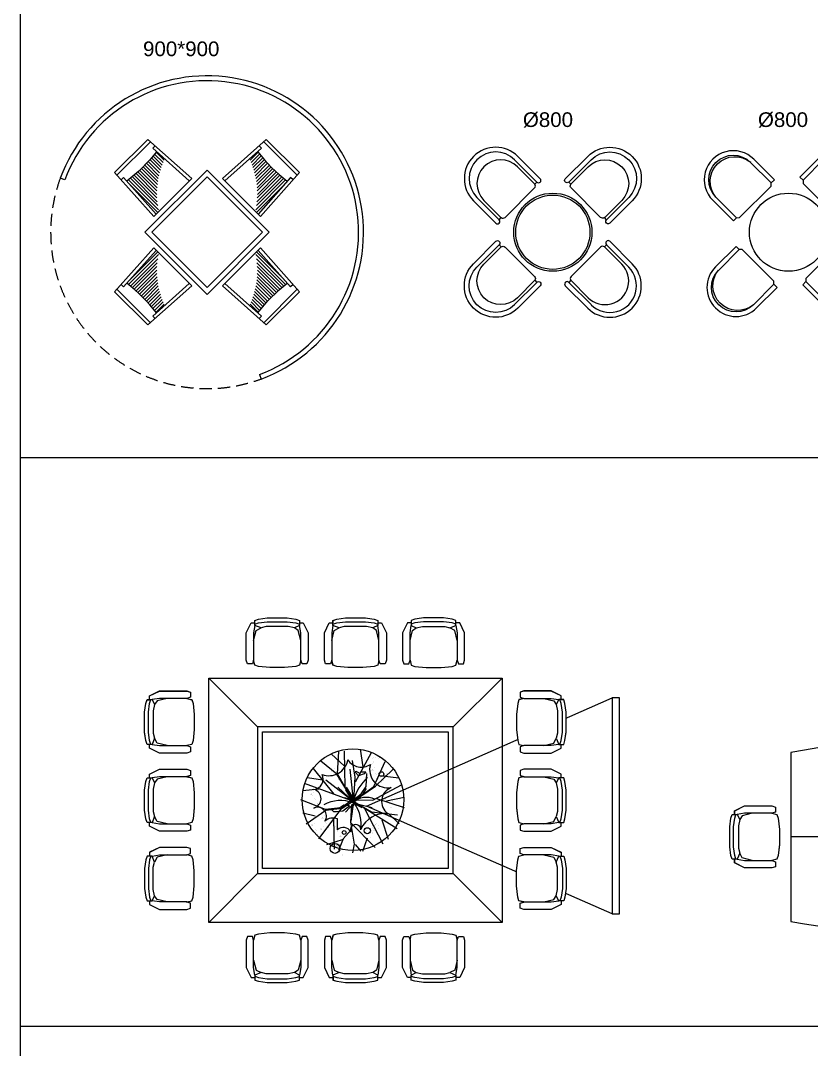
# Model space of a CAD drawing. Header units: millimetres. Extents: x 14385 to 129787, y 107826 to 186798.
# Drawn here: x 18573 to 26663, y 165597 to 176124 of the extents above; entities that cross this region are included whole.
import ezdxf

# ---------------------------------------------------------------- set-up
doc = ezdxf.new("R2010")
doc.units = ezdxf.units.MM
doc.header["$LTSCALE"] = 1000
doc.set_wipeout_variables(frame=1)
doc.linetypes.add('DASHED', pattern=[0.75, 0.5, -0.25])
doc.linetypes.add('HIDDEN2', pattern=[0.1875, 0.125, -0.0625])
for name, color, linetype in [('DS-HIGH-CABINET', 40, 'Continuous'), ('FF-FURN', 51, 'Continuous'), ('FF-PLANTS', 86, 'Continuous'), ('TEXT', 50, 'Continuous')]:
    doc.layers.add(name, color=color, linetype=linetype)
doc.styles.add('ar', font='arial.ttf')

# ---------------------------------------------------------------- blocks, each defined once
blk = doc.blocks.new('YZ-2')
at = {"color": 250}
blk.add_line((155, 189), (-23, 367), dxfattribs=at)
at = {"color": 59}
blk.add_line((-189, -155), (-367, 23), dxfattribs=at)
blk.add_lwpolyline([(-473, 19), (-244, -210, 1), (-210, -175), (-189, -154, 0.365977), (-151, -151), (151, 151, 0.365977), (154, 189), (175, 210, 1), (210, 244), (-19, 473, 1), (-473, 19)], format="xyb")
at = {"color": 53}
for points in [[(175, 210), (-54, 438)], [(-210, -175), (-438, 54)]]:
    blk.add_lwpolyline(points, dxfattribs=at)
blk.add_arc((-246, 246), 272, 45, 225, dxfattribs=at)
at = {"color": 59}
blk.add_arc((-195, 195), 243, 45, 225, dxfattribs=at)
blk = doc.blocks.new('CZ-A2')
blk.add_circle((0, 0), 400)
at = {"color": 55}
blk.add_circle((0, 0), 380, dxfattribs=at)
at = {"linetype": 'Continuous'}
blk.add_blockref('YZ-2', (-338, 303), dxfattribs=at)
at = {"linetype": 'Continuous', "xscale": -1}
blk.add_blockref('YZ-2', (338, 303), dxfattribs=at)
at = {"linetype": 'Continuous', "xscale": -1, "rotation": 180}
blk.add_blockref('YZ-2', (-338, -303), dxfattribs=at)
at = {"linetype": 'Continuous', "rotation": 180}
blk.add_blockref('YZ-2', (338, -303), dxfattribs=at)
blk = doc.blocks.new('做成ACAD TuKuai0295')
at = {"linetype": 'Continuous'}
blk.add_lwpolyline([(-251, 595), (-228, 617), (229, 617), (252, 594), (297, 594), (297, 297, -1), (-297, 297), (-297, 595), (-251, 595)], format="xyb", dxfattribs=at)
at = {"color": 55, "linetype": 'Continuous'}
blk.add_lwpolyline([(-251, 595), (-251, 297, 1), (251, 297), (252, 594)], format="xyb", dxfattribs=at)
at = {"color": 59, "linetype": 'Continuous'}
blk.add_arc((0, 321), 253, 185.4251, 354.5078, dxfattribs=at)
blk = doc.blocks.new('做成ACAD TuKuai0177')
at = {"linetype": 'Continuous'}
blk.add_circle((0, 0), 400, dxfattribs=at)
for p, xscale, rotation in [((-775, 747), -0.9999999999999998, 225), ((747, 775), -1, 134.9999999999999), ((775, -747), -1, 44.99999999999992), ((-747, -775), -1, 315)]:
    blk.add_blockref('做成ACAD TuKuai0295', p, dxfattribs=dict(at, xscale=xscale, rotation=rotation))
blk = doc.blocks.new('做成ACAD TuKuai0082')
at = {"color": 98, "linetype": 'Continuous'}
for p, q in [((126, 436), (93, 662)), ((-114, 448), (-284, 602)), ((-204, 348), (-185, 633)), ((-104, 177), (-113, 640)), ((26, 246), (231, 619)), ((245, 549), (245, 549)), ((259, 562), (259, 562)), ((277, 558), (277, 558)), ((316, 550), (316, 550)), ((335, 551), (335, 551)), ((338, 555), (338, 555)), ((-247, 87), (-510, 418)), ((-209, 343), (-416, 512)), ((-260, 396), (-260, 396)), ((-237, 417), (-237, 417)), ((3, 9), (-42, 406)), ((25, 307), (-11, 517)), ((239, 483), (239, 483)), ((242, 405), (242, 405)), ((247, 407), (247, 407)), ((258, 493), (258, 493)), ((259, 500), (259, 500)), ((261, 188), (407, 506)), ((270, 428), (270, 428)), ((283, 192), (504, 405)), ((-396, 269), (-586, 295)), ((6, -9), (-352, 266)), ((-275, 382), (-275, 382)), ((-266, 394), (-266, 394)), ((-264, 383), (-264, 383)), ((-254, 382), (-254, 382)), ((-222, 335), (-222, 335)), ((-210, 323), (-210, 323)), ((0, 0), (-209, 343)), ((-94, 159), (-204, 348)), ((-192, 270), (-192, 270)), ((-188, 273), (-188, 273)), ((7, 4), (25, 307)), ((166, 187), (171, 352)), ((233, 394), (233, 394)), ((244, 395), (244, 395)), ((253, 393), (253, 393)), ((285, 347), (285, 347)), ((298, 335), (298, 335)), ((315, 282), (315, 282)), ((319, 284), (319, 284)), ((333, 326), (580, 299)), ((349, 306), (349, 306)), ((354, 279), (354, 279)), ((386, 269), (386, 269)), ((392, 314), (392, 314)), ((397, 327), (397, 327)), ((405, 330), (405, 330)), ((407, 327), (407, 327)), ((407, 326), (407, 326)), ((430, 348), (430, 348)), ((-440, 153), (-652, 131)), ((-32, 7), (-624, 226)), ((-198, 178), (0, -8)), ((-8, -4), (-95, 142)), ((2, 17), (-94, 159)), ((-93, 176), (8, 21)), ((0, 0), (283, 192)), ((100, 93), (166, 187)), ((111, 81), (261, 188)), ((162, 162), (111, 81)), ((250, 12), (615, 209)), ((360, 243), (360, 243)), ((458, 144), (458, 144)), ((-358, -110), (-670, 16)), ((-544, 78), (-544, 78)), ((-535, 89), (-535, 89)), ((-533, 78), (-533, 78)), ((-530, 91), (-530, 91)), ((-523, 77), (-523, 77)), ((-507, 112), (-507, 112)), ((-492, 31), (-492, 31)), ((-479, 19), (-479, 19)), ((0, 0), (-143, -96)), ((-142, -79), (-32, 7)), ((-20, 6), (-135, -68)), ((-117, 46), (-20, 18)), ((-52, 1), (-52, 1)), ((-43, 12), (-43, 12)), ((-41, 1), (-41, 1)), ((-38, 14), (-38, 14)), ((-32, 0), (-32, 0)), ((-15, 35), (-15, 35)), ((-4, 0), (234, -136)), ((0, 0), (559, -352)), ((1, -3), (172, 122)), ((8, 21), (100, 93)), ((51, 14), (250, 12)), ((295, 31), (648, -81)), ((382, 27), (382, 27)), ((396, 26), (396, 26)), ((405, 37), (405, 37)), ((407, 27), (407, 27)), ((410, 39), (410, 39)), ((417, 25), (417, 25)), ((420, 110), (420, 110)), ((425, 1), (650, 49)), ((429, 121), (429, 121)), ((432, 110), (432, 110)), ((433, 60), (433, 60)), ((435, 123), (435, 123)), ((441, 109), (441, 109)), ((473, 63), (473, 63)), ((485, 51), (485, 51)), ((507, 0), (507, 0)), ((-352, -122), (-603, -295)), ((-462, -34), (-462, -34)), ((-458, -32), (-458, -32)), ((-135, -68), (-446, -484)), ((-164, -88), (-358, -110)), ((-143, -96), (-352, -122)), ((-146, -98), (-146, -98)), ((-132, -85), (-132, -85)), ((-119, -97), (-119, -97)), ((-118, -127), (-118, -127)), ((-109, -64), (-109, -64)), ((-100, -97), (-100, -97)), ((6, -25), (-99, -140)), ((-23, -43), (-37, -268)), ((1, -5), (-31, -257)), ((2, -33), (-30, -194)), ((0, -46), (0, -46)), ((9, -28), (239, -84)), ((11, -32), (109, -82)), ((13, -58), (13, -58)), ((30, -111), (30, -111)), ((34, -109), (34, -109)), ((144, -94), (379, -548)), ((448, -21), (448, -21)), ((461, -33), (461, -33)), ((478, -86), (478, -86)), ((482, -84), (482, -84)), ((503, -2), (503, -2)), ((-488, -195), (-647, -154)), ((-405, -224), (-405, -224)), ((-396, -213), (-396, -213)), ((-394, -223), (-394, -223)), ((-391, -211), (-391, -211)), ((-384, -225), (-384, -225)), ((-368, -190), (-368, -190)), ((-281, -259), (-281, -259)), ((-275, -257), (-275, -257)), ((-252, -227), (-246, -615)), ((-252, -236), (-252, -236)), ((234, -136), (563, -178)), ((366, -242), (446, -488)), ((450, -161), (588, -290)), ((-539, -318), (-539, -318)), ((-530, -306), (-530, -306)), ((-527, -317), (-527, -317)), ((-524, -304), (-524, -304)), ((-518, -318), (-518, -318)), ((-501, -283), (-501, -283)), ((-486, -365), (-486, -365)), ((-474, -377), (-474, -377)), ((-423, -364), (-423, -364)), ((-414, -353), (-414, -353)), ((-412, -363), (-412, -363)), ((-408, -351), (-408, -351)), ((-402, -365), (-402, -365)), ((-386, -330), (-386, -330)), ((-353, -271), (-353, -271)), ((-340, -283), (-340, -283)), ((-323, -336), (-323, -336)), ((-319, -334), (-319, -334)), ((-289, -271), (-289, -271)), ((-278, -270), (-278, -270)), ((-269, -271), (-269, -271)), ((-237, -318), (-237, -318)), ((-225, -330), (-225, -330)), ((-207, -383), (-207, -383)), ((-203, -380), (-203, -380)), ((-26, -367), (-128, -482)), ((-37, -268), (12, -551)), ((-33, -278), (279, -594)), ((167, -376), (167, -376)), ((197, -356), (197, -356)), ((208, -372), (208, -372)), ((223, -358), (223, -358)), ((245, -337), (245, -337)), ((256, -372), (256, -372)), ((260, -353), (260, -353)), ((264, -309), (264, -309)), ((265, -309), (265, -309)), ((275, -310), (275, -310)), ((275, -372), (275, -372)), ((278, -295), (278, -295)), ((284, -302), (284, -302)), ((298, -289), (298, -289)), ((319, -316), (319, -316)), ((322, -353), (322, -353)), ((-456, -430), (-456, -430)), ((-452, -427), (-452, -427)), ((-129, -492), (-342, -560)), ((-128, -482), (-191, -632)), ((-175, -448), (-175, -448)), ((-168, -458), (-168, -458)), ((-160, -435), (-160, -435)), ((-159, -459), (-159, -459)), ((-150, -451), (-150, -451)), ((-114, -465), (-114, -465)), ((178, -475), (118, -645)), ((179, -411), (179, -411)), ((191, -401), (191, -401)), ((200, -402), (200, -402)), ((223, -469), (223, -469)), ((240, -414), (240, -414)), ((245, -408), (245, -408)), ((-223, -579), (-223, -579)), ((-215, -568), (-215, -568)), ((-212, -578), (-212, -578)), ((-209, -566), (-209, -566)), ((-203, -580), (-203, -580)), ((-186, -545), (-186, -545)), ((-171, -626), (-171, -626)), ((-158, -638), (-158, -638)), ((12, -551), (-12, -660)), ((23, -557), (94, -639)), ((-141, -691), (-141, -691)), ((-137, -689), (-137, -689))]:
    blk.add_line(p, q, dxfattribs=at)
at = {"linetype": 'Continuous'}
blk.add_lwpolyline([(-503, 150, 0.528604), (-400, 340, 0.461323), (-69, 526, 0.422537), (218, 469, 0.562131), (485, 172, 0.60877), (442, -160, 0.325172), (96, -361, 1.146579), (-33, -394, 0.504788), (-202, -368, -0.001062), (-203, -228, 0.292797), (-363, -257, 0.752364), (-506, -89, 0.768627), (-503, 150)], format="xyb", dxfattribs=at)
at = {"color": 98, "linetype": 'Continuous'}
for points in [[(137, 349), (67, 323), (29, 366), (32, 383), (50, 374), (86, 354), (95, 372), (109, 374), (158, 372)], [(-216, -134), (-136, -124), (-51, -60), (-123, -53), (-186, -97), (-284, -104), (-253, -134)]]:
    blk.add_lwpolyline(points, close=True, dxfattribs=at)
for points in [[(-373, -43, -0.22602), (-8, -19)], [(6, -9, -0.289646), (268, 29, -0.01639)], [(11, -32, -0.197403), (92, -370, -0.078046)]]:
    blk.add_lwpolyline(points, format="xyb", dxfattribs=at)
at = {"linetype": 'Continuous'}
blk.add_circle((-5, 18), 649, dxfattribs=at)
at = {"color": 98, "linetype": 'Continuous'}
for centre, radius in [((359, 345), 30.4), ((-117, -402), 25.1), ((178, -380), 39.7), ((-235, -606), 62.5)]:
    blk.add_circle(centre, radius, dxfattribs=at)
blk.add_arc((585, -149), 603, 131.9348, 164.758, dxfattribs=at)
blk = doc.blocks.new('CHAIR550-ARM-CH')
blk.add_wipeout([(275, 0), (-275, 0), (-240, 600), (240, 600)])
at = {"color": 53, "linetype": 'Continuous'}
for p, q in [((242, 565), (-242, 565)), ((-211, 501), (-246, 501)), ((-211, 501), (-240, 0)), ((246, 501), (211, 501)), ((211, 501), (240, 0))]:
    blk.add_line(p, q, dxfattribs=at)
at = {"color": 250}
for p, q in [((-208, 332), (-208, 449)), ((-183, 323), (-183, 446)), ((-158, 312), (-158, 444)), ((-133, 300), (-133, 442)), ((-108, 287), (-108, 440)), ((-83, 273), (-83, 438)), ((-58, 258), (-58, 437)), ((-33, 242), (-33, 437)), ((-8, 224), (-8, 436)), ((17, 205), (17, 436)), ((42, 184), (42, 437)), ((67, 162), (67, 438)), ((92, 138), (92, 439)), ((117, 111), (117, 440)), ((142, 82), (142, 442)), ((167, 50), (167, 445)), ((192, 14), (192, 447)), ((217, 0), (217, 399))]:
    blk.add_line(p, q, dxfattribs=at)
at = {"linetype": 'Continuous'}
blk.add_lwpolyline([(275, 0), (240, 600), (-240, 600), (-275, 0)], close=True, dxfattribs=at)
at = {"color": 53, "linetype": 'Continuous'}
blk.add_arc((0, 2124), 1688, 262.7232, 277.2768, dxfattribs=at)
blk = doc.blocks.new('YZ')
blk.add_wipeout([(267, -51), (318, -152), (318, -432), (305, -470), (254, -470), (241, -432), (229, -483), (191, -495), (76, -508), (-76, -508), (-190, -495), (-229, -483), (-241, -432), (-254, -470), (-305, -470), (-317, -432), (-317, -152), (-267, -51), (-229, -51), (-229, -25), (-190, -13), (-102, 0), (102, 0), (191, -13), (229, -25), (229, -51)])
at = {"linetype": 'ByBlock'}
blk.add_lwpolyline([(318, -152), (318, -432), (305, -470), (254, -470), (241, -432), (229, -483), (191, -495), (76, -508), (-76, -508), (-190, -495), (-229, -483), (-241, -432), (-254, -470), (-305, -470), (-317, -432), (-317, -152), (-267, -51), (-229, -51), (-229, -25), (-190, -13), (-102, 0), (102, 0), (191, -13), (229, -25), (229, -51), (267, -51)], close=True, dxfattribs=at)
at = {"color": 57, "linetype": 'ByBlock', "elevation": 0}
for points in [[(241, -432), (241, -152), (229, -76), (178, -102), (114, -89), (-114, -89), (-165, -102), (-229, -76), (-241, -152), (-241, -432)], [(-241, -229), (-216, -127), (-165, -102)], [(-229, -64), (-190, -51), (-102, -38), (102, -38), (191, -51), (229, -63)], [(241, -229), (216, -127), (178, -102)]]:
    blk.add_lwpolyline(points, dxfattribs=at)
at = {"linetype": 'ByBlock', "elevation": 0}
for points in [[(-229, -76), (-229, -51)], [(229, -51), (229, -76)]]:
    blk.add_lwpolyline(points, dxfattribs=at)

msp = doc.modelspace()

# ---------------------------------------------------------------- linework, layer by layer
at = {"color": 1}
for p, q in [((18573.3, 171654.3), (80368.9, 171654.3)), ((80368.9, 165830.5), (18573.3, 165830.5))]:
    msp.add_line(p, q, dxfattribs=at)
msp.add_lwpolyline([(129786.9, 184762.2), (129786.9, 107826.4), (18573.3, 107826.4), (18573.3, 184762.2), (80368.9, 184762.2), (80368.9, 107826.4)], dxfattribs=at)
at = {"layer": 'DS-HIGH-CABINET', "color": 30, "linetype": 'DASHED', "ltscale": 300}
msp.add_lwpolyline([(24624.8, 166985.9), (22112.9, 168086.3), (24624.8, 169194.3)], dxfattribs=at)
msp.add_lwpolyline([(24624.8, 166985.9), (24700.6, 166985.9), (24700.6, 169194.3), (24624.8, 169194.3)], close=True, dxfattribs=at)
at = {"layer": 'FF-FURN', "linetype": 'Continuous'}
for p, q in [((19026.3, 174493.3), (18979.4, 174510.6)), ((21016, 172503.6), (21033.3, 172456.6))]:
    msp.add_line(p, q, dxfattribs=at)
at = {"layer": 'FF-FURN', "linetype": 'ByBlock'}
msp.add_line((27202.1, 167771.9), (26452.8, 167771.9), dxfattribs=at)
at = {"layer": 'FF-FURN', "linetype": 'Continuous'}
for points in [[(19844.6, 173958.3), (20481, 173321.9), (21117.4, 173958.3), (20481, 174594.7)], [(20498.1, 169397.1), (23498.1, 169397.1), (23498.1, 166896.8), (20498.1, 166896.8)], [(20998.1, 167396.8), (22998.1, 167396.8), (22998.1, 168897.1), (20998.1, 168897.1)]]:
    msp.add_lwpolyline(points, close=True, dxfattribs=at)
at = {"layer": 'FF-FURN', "color": 55, "linetype": 'Continuous'}
msp.add_lwpolyline([(19915.4, 173958.3), (20481, 173392.6), (21046.7, 173958.3), (20481, 174524)], close=True, dxfattribs=at)
at = {"layer": 'FF-FURN', "color": 59, "linetype": 'Continuous'}
for points in [[(20998.1, 168897.1), (20498.1, 169397.1)], [(22998.1, 168897.1), (23498.1, 169397.1)], [(20998.1, 167396.8), (20498.1, 166896.8)], [(22998.1, 167396.8), (23498.1, 166896.8)]]:
    msp.add_lwpolyline(points, dxfattribs=at)
msp.add_lwpolyline([(21048.1, 168847.1), (22948.1, 168847.1), (22948.1, 167446.8), (21048.1, 167446.8)], close=True, dxfattribs=at)
at = {"layer": 'FF-FURN', "linetype": 'ByBlock'}
msp.add_lwpolyline([(30907, 168636.4, 0.0875958), (26452.8, 168636.4), (26452.8, 166907.5, 0.0875958), (30907, 166907.5)], format="xyb", close=True, dxfattribs=at)
at = {"layer": 'FF-FURN', "linetype": 'Continuous'}
for radius in [1600, 1550]:
    msp.add_arc((20481, 173958.3), radius, 290.19101, 159.80899, dxfattribs=at)
at = {"layer": 'FF-FURN', "color": 8, "linetype": 'HIDDEN2'}
msp.add_arc((20481, 173958.3), 1600, 159.80899, 290.19101, dxfattribs=at)

# ---------------------------------------------------------------- block references
at = {"layer": 'FF-FURN', "linetype": 'Continuous'}
for name, p in [('CZ-A2', (24017.6, 173958.3)), ('做成ACAD TuKuai0177', (26428.6, 173958.3))]:
    msp.add_blockref(name, p, dxfattribs=at)
at = {"layer": 'FF-PLANTS', "linetype": 'Continuous', "xscale": 0.7999999999883585, "yscale": 0.7999999999883585, "zscale": 0.7999999999883585}
msp.add_blockref('做成ACAD TuKuai0082', (21977.1, 168138.4), dxfattribs=at)

# ---------------------------------------------------------------- texts
at = {"layer": 'TEXT', "linetype": 'Continuous', "style": 'ar'}
for s, p in [('900*900', (19826.1, 175759.8)), ('%%C800', (23711.8, 175035.1)), ('%%C800', (26116.1, 175035.1))]:
    msp.add_text(s, height=150, dxfattribs=at).set_placement(p)

# ---------------------------------------------------------------- next in the draw order: block references
at = {"layer": 'FF-FURN', "linetype": 'Continuous', "extrusion": (-7.66478e-18, -3.28235e-26, -1), "zscale": -1, "rotation": 314.9999997657974}
msp.add_blockref('CHAIR550-ARM-CH', (-20129.5, 174313.3), dxfattribs=at)
at = {"layer": 'FF-FURN', "linetype": 'Continuous', "extrusion": (7.66478e-18, -3.28235e-26, -1), "xscale": -1, "zscale": -1, "rotation": 45.00000023420258}
msp.add_blockref('CHAIR550-ARM-CH', (-20832.5, 174313.3), dxfattribs=at)
at = {"layer": 'FF-FURN', "linetype": 'Continuous', "extrusion": (-7.66478e-18, 3.28235e-26, -1), "xscale": -1, "zscale": -1, "rotation": 225.0000002342026}
msp.add_blockref('CHAIR550-ARM-CH', (-20129.5, 173603.3), dxfattribs=at)
at = {"layer": 'FF-FURN', "linetype": 'Continuous', "extrusion": (7.66478e-18, 3.28235e-26, -1), "zscale": -1, "rotation": 134.9999997657974}
msp.add_blockref('CHAIR550-ARM-CH', (-20832.5, 173603.3), dxfattribs=at)
at = {"layer": 'FF-FURN', "linetype": 'Continuous'}
for p in [(21198, 170011.8), (21998, 170011.8)]:
    msp.add_blockref('YZ', p, dxfattribs=at)
at = {"layer": 'FF-FURN', "linetype": 'Continuous', "xscale": -1}
msp.add_blockref('YZ', (22798.1, 170011.8), dxfattribs=at)
at = {"layer": 'FF-FURN', "linetype": 'Continuous'}
for p, rotation in [((19842.1, 168946.9), 90), ((19842.1, 168146.9), 90), ((25826.9, 167771.9), 90), ((24154, 167347), 270), ((22798.1, 166282.1), 180)]:
    msp.add_blockref('YZ', p, dxfattribs=dict(at, rotation=rotation))
at = {"layer": 'FF-FURN', "linetype": 'Continuous', "xscale": -1}
for p, rotation in [((24154, 168946.9), 270), ((24154, 168146.9), 270), ((19842.1, 167347), 90), ((21198, 166282.1), 180), ((21998, 166282.1), 180)]:
    msp.add_blockref('YZ', p, dxfattribs=dict(at, rotation=rotation))

# ---------------------------------------------------------------- next in the draw order: linework, layer by layer
at = {"layer": 'FF-FURN', "linetype": 'ByBlock'}
for points in [[(21515.6, 169859.4), (21515.6, 169580), (21502.9, 169541.9), (21452.1, 169541.9), (21439.4, 169580), (21426.7, 169529.2), (21388.6, 169516.5), (21274.3, 169503.8), (21121.9, 169503.8), (21007.6, 169516.5), (20969.5, 169529.2), (20956.8, 169580), (20944.1, 169541.9), (20893.3, 169541.9), (20880.6, 169580), (20880.6, 169859.4), (20931.3, 169961), (20969.4, 169961), (20969.4, 169986.4), (21007.5, 169999.1), (21096.4, 170011.8), (21299.6, 170011.8), (21388.5, 169999.1), (21426.6, 169986.4), (21426.6, 169961), (21464.7, 169961)], [(22315.6, 169859.4), (22315.6, 169580), (22302.9, 169541.9), (22252.1, 169541.9), (22239.4, 169580), (22226.7, 169529.2), (22188.6, 169516.5), (22074.3, 169503.8), (21921.9, 169503.8), (21807.6, 169516.5), (21769.5, 169529.2), (21756.8, 169580), (21744.1, 169541.9), (21693.3, 169541.9), (21680.6, 169580), (21680.6, 169859.4), (21731.3, 169961), (21769.4, 169961), (21769.4, 169986.4), (21807.5, 169999.1), (21896.4, 170011.8), (22099.6, 170011.8), (22188.5, 169999.1), (22226.6, 169986.4), (22226.6, 169961), (22264.7, 169961)], [(22480.6, 169859.4), (22480.6, 169580), (22493.3, 169541.9), (22544.1, 169541.9), (22556.8, 169580), (22569.5, 169529.2), (22607.6, 169516.5), (22721.9, 169503.8), (22874.3, 169503.8), (22988.6, 169516.5), (23026.7, 169529.2), (23039.4, 169580), (23052.1, 169541.9), (23102.9, 169541.9), (23115.6, 169580), (23115.6, 169859.4), (23064.8, 169961), (23026.7, 169961), (23026.7, 169986.4), (22988.6, 169999.1), (22899.7, 170011.8), (22696.5, 170011.8), (22607.6, 169999.1), (22569.5, 169986.4), (22569.5, 169961), (22531.4, 169961)], [(19994.5, 169264.4), (20273.9, 169264.4), (20312, 169251.7), (20312, 169200.9), (20273.9, 169188.2), (20324.7, 169175.5), (20337.4, 169137.5), (20350.1, 169023.2), (20350.1, 168870.8), (20337.4, 168756.5), (20324.7, 168718.3), (20273.9, 168705.6), (20312, 168692.9), (20312, 168642.1), (20273.9, 168629.4), (19994.5, 168629.4), (19892.9, 168680.2), (19892.9, 168718.3), (19867.5, 168718.3), (19854.8, 168756.4), (19842.1, 168845.3), (19842.1, 169048.5), (19854.8, 169137.4), (19867.5, 169175.5), (19892.9, 169175.5), (19892.9, 169213.6)], [(24001.6, 169264.4), (23722.2, 169264.4), (23684.1, 169251.7), (23684.1, 169200.9), (23722.2, 169188.2), (23671.4, 169175.5), (23658.7, 169137.5), (23646, 169023.2), (23646, 168870.8), (23658.7, 168756.5), (23671.4, 168718.3), (23722.2, 168705.6), (23684.1, 168692.9), (23684.1, 168642.1), (23722.2, 168629.4), (24001.6, 168629.4), (24103.2, 168680.2), (24103.2, 168718.3), (24128.6, 168718.3), (24141.3, 168756.4), (24154, 168845.3), (24154, 169048.5), (24141.3, 169137.4), (24128.6, 169175.5), (24103.2, 169175.5), (24103.2, 169213.6)], [(19994.5, 168464.4), (20273.9, 168464.4), (20312, 168451.7), (20312, 168400.9), (20273.9, 168388.2), (20324.7, 168375.5), (20337.4, 168337.5), (20350.1, 168223.2), (20350.1, 168070.8), (20337.4, 167956.5), (20324.7, 167918.3), (20273.9, 167905.6), (20312, 167892.9), (20312, 167842.1), (20273.9, 167829.4), (19994.5, 167829.4), (19892.9, 167880.2), (19892.9, 167918.3), (19867.5, 167918.3), (19854.8, 167956.4), (19842.1, 168045.3), (19842.1, 168248.5), (19854.8, 168337.4), (19867.5, 168375.5), (19892.9, 168375.5), (19892.9, 168413.6)], [(24001.6, 168464.4), (23722.2, 168464.4), (23684.1, 168451.7), (23684.1, 168400.9), (23722.2, 168388.2), (23671.4, 168375.5), (23658.7, 168337.5), (23646, 168223.2), (23646, 168070.8), (23658.7, 167956.5), (23671.4, 167918.3), (23722.2, 167905.6), (23684.1, 167892.9), (23684.1, 167842.1), (23722.2, 167829.4), (24001.6, 167829.4), (24103.2, 167880.2), (24103.2, 167918.3), (24128.6, 167918.3), (24141.3, 167956.4), (24154, 168045.3), (24154, 168248.5), (24141.3, 168337.4), (24128.6, 168375.5), (24103.2, 168375.5), (24103.2, 168413.6)], [(25979.2, 168089.4), (26258.6, 168089.4), (26296.7, 168076.7), (26296.8, 168025.9), (26258.7, 168013.2), (26309.5, 168000.5), (26322.2, 167962.4), (26334.9, 167848.1), (26334.9, 167695.7), (26322.2, 167581.4), (26309.5, 167543.3), (26258.7, 167530.6), (26296.8, 167517.9), (26296.8, 167467.1), (26258.7, 167454.4), (25979.3, 167454.4), (25877.7, 167505.2), (25877.7, 167543.3), (25852.3, 167543.3), (25839.6, 167581.4), (25826.9, 167670.3), (25826.9, 167873.5), (25839.6, 167962.4), (25852.3, 168000.5), (25877.7, 168000.5), (25877.7, 168038.6)], [(19994.5, 167029.5), (20273.9, 167029.5), (20312, 167042.2), (20312, 167093), (20273.9, 167105.7), (20324.7, 167118.4), (20337.4, 167156.5), (20350.1, 167270.8), (20350.1, 167423.2), (20337.4, 167537.5), (20324.7, 167575.6), (20273.9, 167588.3), (20312, 167601), (20312, 167651.8), (20273.9, 167664.5), (19994.5, 167664.5), (19892.9, 167613.7), (19892.9, 167575.6), (19867.5, 167575.6), (19854.8, 167537.5), (19842.1, 167448.6), (19842.1, 167245.4), (19854.8, 167156.5), (19867.5, 167118.4), (19892.9, 167118.4), (19892.9, 167080.3)], [(24001.6, 167029.5), (23722.2, 167029.5), (23684.1, 167042.2), (23684.1, 167093), (23722.2, 167105.7), (23671.4, 167118.4), (23658.7, 167156.5), (23646, 167270.8), (23646, 167423.2), (23658.7, 167537.5), (23671.4, 167575.6), (23722.2, 167588.3), (23684.1, 167601), (23684.1, 167651.8), (23722.2, 167664.5), (24001.6, 167664.5), (24103.2, 167613.7), (24103.2, 167575.6), (24128.6, 167575.6), (24141.3, 167537.5), (24154, 167448.6), (24154, 167245.4), (24141.3, 167156.5), (24128.6, 167118.4), (24103.2, 167118.4), (24103.2, 167080.3)], [(21515.6, 166434.5), (21515.6, 166713.9), (21502.9, 166752), (21452.1, 166752), (21439.4, 166713.9), (21426.7, 166764.7), (21388.6, 166777.4), (21274.3, 166790.1), (21121.9, 166790.1), (21007.6, 166777.4), (20969.5, 166764.7), (20956.8, 166713.9), (20944.1, 166752), (20893.3, 166752), (20880.6, 166713.9), (20880.6, 166434.5), (20931.3, 166332.9), (20969.4, 166332.9), (20969.4, 166307.5), (21007.5, 166294.8), (21096.4, 166282.1), (21299.6, 166282.1), (21388.5, 166294.8), (21426.6, 166307.5), (21426.6, 166332.9), (21464.7, 166332.9)], [(22315.6, 166434.5), (22315.6, 166713.9), (22302.9, 166752), (22252.1, 166752), (22239.4, 166713.9), (22226.7, 166764.7), (22188.6, 166777.4), (22074.3, 166790.1), (21921.9, 166790.1), (21807.6, 166777.4), (21769.5, 166764.7), (21756.8, 166713.9), (21744.1, 166752), (21693.3, 166752), (21680.6, 166713.9), (21680.6, 166434.5), (21731.3, 166332.9), (21769.4, 166332.9), (21769.4, 166307.5), (21807.5, 166294.8), (21896.4, 166282.1), (22099.6, 166282.1), (22188.5, 166294.8), (22226.6, 166307.5), (22226.6, 166332.9), (22264.7, 166332.9)], [(22480.6, 166434.5), (22480.6, 166713.9), (22493.3, 166752), (22544.1, 166752), (22556.8, 166713.9), (22569.5, 166764.7), (22607.6, 166777.4), (22721.9, 166790.1), (22874.3, 166790.1), (22988.6, 166777.4), (23026.7, 166764.7), (23039.4, 166713.9), (23052.1, 166752), (23102.9, 166752), (23115.6, 166713.9), (23115.6, 166434.5), (23064.8, 166332.9), (23026.7, 166332.9), (23026.7, 166307.5), (22988.6, 166294.8), (22899.7, 166282.1), (22696.5, 166282.1), (22607.6, 166294.8), (22569.5, 166307.5), (22569.5, 166332.9), (22531.4, 166332.9)]]:
    msp.add_lwpolyline(points, close=True, dxfattribs=at)

doc.saveas('drawing.dxf')
